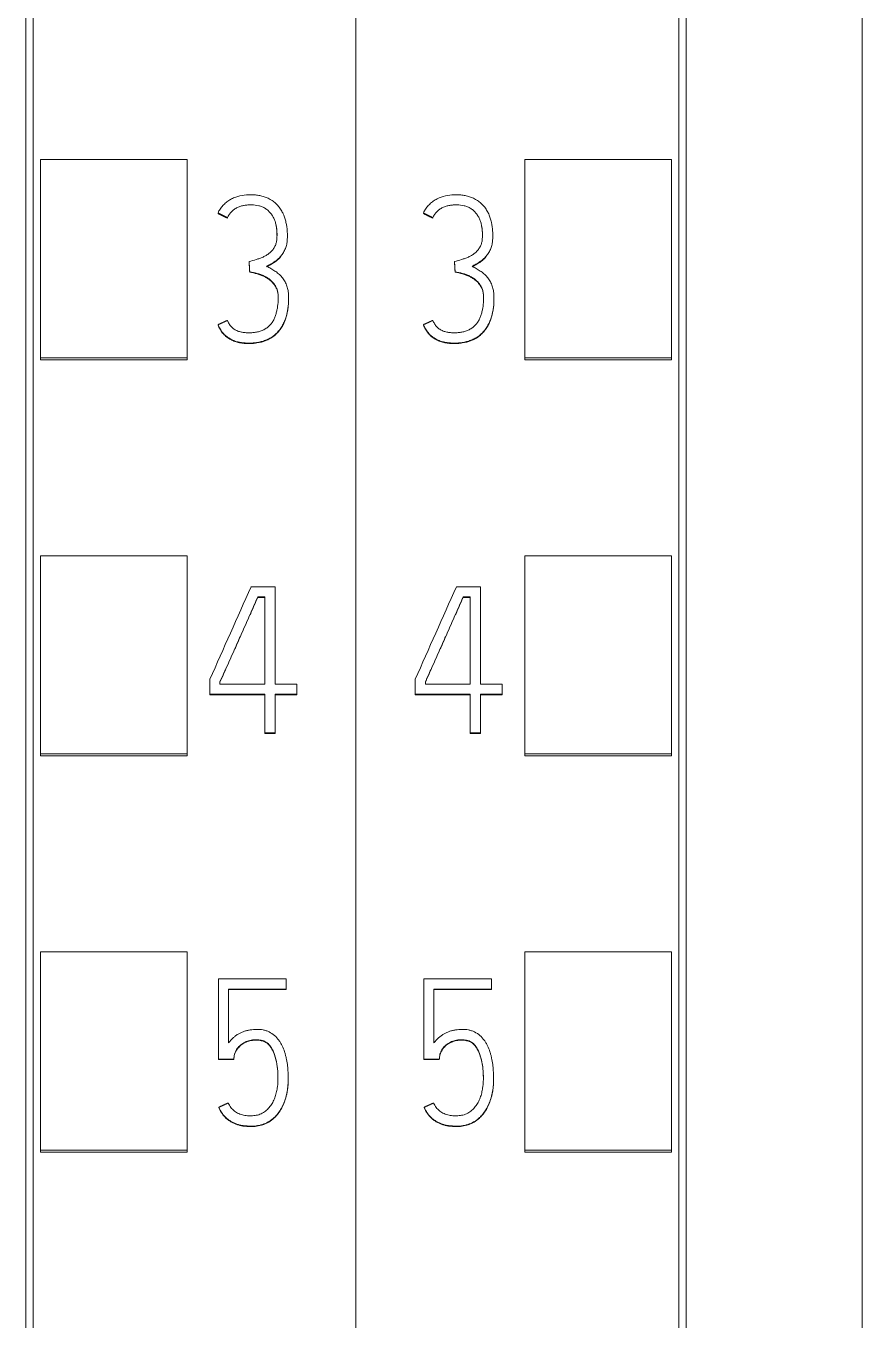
# Model space of a CAD drawing. Header units: millimetres. Extents: x 4134 to 7422, y 1400 to 3585.
# Drawn here: x 6107.75 to 6119.15, y 3324.84 to 3342.49 of the extents above; entities that cross this region are included whole.
import ezdxf

# ---------------------------------------------------------------- set-up
doc = ezdxf.new("R2010")
doc.units = ezdxf.units.MM
doc.layers.add('000-PI-Oprema', color=30, linetype='Continuous', lineweight=5)

# ---------------------------------------------------------------- blocks, each defined once
blk = doc.blocks.new('S7-1500 DQ HF - 6ES7522-1BL01-0AB0')
at = {"layer": '000-PI-Oprema', "color": 0, "linetype": 'ByBlock', "lineweight": 0}
for p, q in [((0, 134.681), (0, 21.262)), ((34.8, 134.681), (34.8, 21.262)), ((4.4, 132.4), (4.4, 23.585)), ((30.4, 23.585), (30.4, 132.4)), ((2.3, 112.178), (2.3, 114.881)), ((4.3, 114.881), (2.3, 114.881)), ((4.3, 112.178), (4.3, 114.881)), ((30.5, 112.178), (30.5, 114.881)), ((30.5, 114.881), (32.5, 114.881)), ((32.5, 112.178), (32.5, 114.881)), ((0.919, 114.15), (0.919, 114.144)), ((32.919, 114.15), (32.919, 114.144)), ((1.046, 114.087), (1.046, 114.081)), ((33.046, 114.087), (33.046, 114.081)), ((1.865, 113.833), (1.865, 113.839)), ((33.865, 113.833), (33.865, 113.839)), ((1.343, 113.487), (1.343, 113.481)), ((33.343, 113.487), (33.343, 113.481)), ((1.351, 113.349), (1.351, 113.343)), ((33.351, 113.349), (33.351, 113.343)), ((1.881, 112.982), (1.881, 112.989)), ((33.881, 112.982), (33.881, 112.989)), ((0.919, 112.628), (0.919, 112.622)), ((32.919, 112.628), (32.919, 112.622)), ((4.3, 112.178), (2.3, 112.178)), ((2.3, 112.149), (2.3, 112.178)), ((4.3, 112.149), (2.3, 112.149)), ((4.3, 112.149), (4.3, 112.178)), ((30.5, 112.149), (30.5, 112.178)), ((30.5, 112.178), (32.5, 112.178)), ((30.5, 112.149), (32.5, 112.149)), ((32.5, 112.149), (32.5, 112.178)), ((2.3, 106.777), (2.3, 109.479)), ((4.3, 109.479), (2.3, 109.479)), ((4.3, 106.777), (4.3, 109.479)), ((30.5, 106.777), (30.5, 109.479)), ((30.5, 109.479), (32.5, 109.479)), ((32.5, 106.777), (32.5, 109.479)), ((1.368, 109.054), (1.698, 109.054)), ((1.698, 109.054), (1.698, 107.727)), ((33.368, 109.054), (33.698, 109.054)), ((33.698, 109.054), (33.698, 107.727)), ((1.46, 108.916), (1.46, 108.909)), ((1.557, 108.916), (1.46, 108.916)), ((1.46, 108.909), (1.557, 108.909)), ((1.557, 107.727), (1.557, 108.916)), ((33.557, 108.916), (33.46, 108.916)), ((33.46, 108.916), (33.46, 108.909)), ((33.46, 108.909), (33.557, 108.909)), ((33.557, 107.727), (33.557, 108.916)), ((0.808, 107.589), (0.808, 107.794)), ((0.946, 107.763), (0.946, 107.727)), ((0.946, 107.727), (1.557, 107.727)), ((1.698, 107.727), (1.992, 107.727)), ((1.992, 107.727), (1.992, 107.589)), ((32.808, 107.589), (32.808, 107.794)), ((32.946, 107.763), (32.946, 107.727)), ((32.946, 107.727), (33.557, 107.727)), ((33.698, 107.727), (33.992, 107.727)), ((33.992, 107.727), (33.992, 107.589)), ((0.808, 107.589), (0.808, 107.583)), ((1.557, 107.589), (0.808, 107.589)), ((0.808, 107.583), (1.557, 107.583)), ((1.557, 107.062), (1.557, 107.589)), ((1.698, 107.589), (1.698, 107.062)), ((1.992, 107.589), (1.698, 107.589)), ((1.698, 107.583), (1.992, 107.583)), ((1.992, 107.589), (1.992, 107.583)), ((32.808, 107.589), (32.808, 107.583)), ((33.557, 107.589), (32.808, 107.589)), ((32.808, 107.583), (33.557, 107.583)), ((33.557, 107.062), (33.557, 107.589)), ((33.698, 107.589), (33.698, 107.062)), ((33.992, 107.589), (33.698, 107.589)), ((33.698, 107.583), (33.992, 107.583)), ((33.992, 107.589), (33.992, 107.583)), ((1.557, 107.062), (1.557, 107.055)), ((1.698, 107.062), (1.557, 107.062)), ((1.557, 107.055), (1.698, 107.055)), ((1.698, 107.062), (1.698, 107.055)), ((33.698, 107.062), (33.557, 107.062)), ((33.557, 107.062), (33.557, 107.055)), ((33.557, 107.055), (33.698, 107.055)), ((33.698, 107.062), (33.698, 107.055)), ((2.3, 106.749), (2.3, 106.777)), ((4.3, 106.777), (2.3, 106.777)), ((4.3, 106.749), (2.3, 106.749)), ((4.3, 106.749), (4.3, 106.777)), ((30.5, 106.777), (32.5, 106.777)), ((30.5, 106.749), (30.5, 106.777)), ((30.5, 106.749), (32.5, 106.749)), ((32.5, 106.749), (32.5, 106.777)), ((2.3, 101.375), (2.3, 104.078)), ((4.3, 104.078), (2.3, 104.078)), ((4.3, 101.375), (4.3, 104.078)), ((30.5, 101.375), (30.5, 104.078)), ((30.5, 104.078), (32.5, 104.078)), ((32.5, 101.375), (32.5, 104.078)), ((0.924, 103.71), (0.924, 102.615)), ((1.848, 103.71), (0.924, 103.71)), ((1.063, 102.836), (1.063, 103.571)), ((1.063, 103.571), (1.848, 103.571)), ((1.848, 103.565), (1.063, 103.565)), ((1.848, 103.571), (1.848, 103.71)), ((1.848, 103.571), (1.848, 103.565)), ((32.924, 103.71), (32.924, 102.615)), ((33.848, 103.71), (32.924, 103.71)), ((33.063, 102.836), (33.063, 103.571)), ((33.063, 103.571), (33.848, 103.571)), ((33.848, 103.565), (33.063, 103.565)), ((33.848, 103.571), (33.848, 103.71)), ((33.848, 103.571), (33.848, 103.565)), ((0.924, 102.615), (0.924, 102.609)), ((0.924, 102.615), (1.135, 102.615)), ((1.135, 102.609), (0.924, 102.609)), ((1.135, 102.615), (1.135, 102.609)), ((32.924, 102.615), (32.924, 102.609)), ((32.924, 102.615), (33.135, 102.615)), ((33.135, 102.609), (32.924, 102.609)), ((33.135, 102.615), (33.135, 102.609)), ((1.876, 102.351), (1.876, 102.357)), ((33.876, 102.351), (33.876, 102.357)), ((0.93, 101.96), (0.93, 101.954)), ((32.93, 101.96), (32.93, 101.954)), ((2.3, 101.349), (2.3, 101.375)), ((4.3, 101.375), (2.3, 101.375)), ((4.3, 101.349), (2.3, 101.349)), ((4.3, 101.349), (4.3, 101.375)), ((30.5, 101.349), (30.5, 101.375)), ((30.5, 101.375), (32.5, 101.375)), ((30.5, 101.349), (32.5, 101.349)), ((32.5, 101.349), (32.5, 101.375))]:
    blk.add_line(p, q, dxfattribs=at)
at = {"layer": '000-PI-Oprema', "color": 7, "linetype": 'Continuous', "lineweight": 13}
for centre, major_axis, ratio, start_param, end_param in [((-13.128, 13.496), (445.97, 1008.13), 0.023126, 1.486101, 1.487357), ((18.298, 9.663), (454.864, 1028.451), 0.023581, 1.484438, 1.485669)]:
    blk.add_ellipse(centre, major_axis=major_axis, ratio=ratio, start_param=start_param, end_param=end_param, dxfattribs=at)
at = {"layer": '000-PI-Oprema', "color": 0, "linetype": 'ByBlock', "lineweight": 0}
for points, knots in [([(4.5, 132.586), (4.5, 129.542), (4.5, 119.972), (4.5, 105.802), (4.5, 91.235), (4.5, 77.025), (4.5, 62.731), (4.5, 47.245), (4.5, 34.605), (4.5, 26.64), (4.5, 23.299)], [0, 0, 0, 0, 0.083934, 0.263736, 0.389889, 0.484142, 0.653794, 0.78188, 0.908517, 1, 1, 1, 1]), ([(30.3, 23.299), (30.3, 26.64), (30.3, 34.605), (30.3, 47.245), (30.3, 62.731), (30.3, 77.025), (30.3, 91.235), (30.3, 105.802), (30.3, 119.972), (30.3, 129.542), (30.3, 132.586)], [0, 0, 0, 0, 0.091483, 0.21812, 0.346206, 0.515858, 0.610111, 0.736264, 0.916066, 1, 1, 1, 1]), ([(6.9, 129.52), (6.9, 127.497), (6.9, 118.948), (6.9, 105.802), (6.9, 91.235), (6.9, 77.025), (6.9, 62.731), (6.9, 47.245), (6.9, 34.486), (6.9, 25.605), (6.9, 21.348), (6.9, 20.55)], [0, 0, 0, 0, 0.055935, 0.236292, 0.362833, 0.457376, 0.627551, 0.756032, 0.883059, 0.978086, 1, 1, 1, 1]), ([(1.582, 113.424), (1.6, 113.433), (1.617, 113.442), (1.652, 113.462), (1.669, 113.472), (1.694, 113.489), (1.702, 113.494), (1.718, 113.506), (1.726, 113.513), (1.741, 113.526), (1.748, 113.533), (1.762, 113.547), (1.769, 113.555), (1.789, 113.578), (1.801, 113.594), (1.816, 113.62), (1.821, 113.629), (1.83, 113.647), (1.834, 113.656), (1.845, 113.684), (1.851, 113.704), (1.859, 113.743), (1.861, 113.763), (1.864, 113.803), (1.865, 113.823), (1.865, 113.863), (1.864, 113.883), (1.86, 113.943), (1.854, 113.983), (1.841, 114.042), (1.836, 114.062), (1.824, 114.1), (1.81, 114.137), (1.791, 114.173), (1.77, 114.208), (1.758, 114.224), (1.733, 114.255), (1.712, 114.277), (1.689, 114.296), (1.673, 114.309), (1.665, 114.315), (1.622, 114.343), (1.586, 114.36), (1.538, 114.376), (1.528, 114.378), (1.508, 114.383), (1.479, 114.39), (1.429, 114.397), (1.388, 114.399), (1.348, 114.399), (1.328, 114.398), (1.267, 114.394), (1.228, 114.388), (1.18, 114.374), (1.17, 114.371), (1.151, 114.364), (1.141, 114.36), (1.113, 114.348), (1.078, 114.329), (1.045, 114.306), (1.021, 114.286), (1.013, 114.28), (0.999, 114.266), (0.992, 114.259), (0.971, 114.236), (0.959, 114.22), (0.942, 114.195), (0.937, 114.187), (0.927, 114.169), (0.923, 114.16), (0.919, 114.15)], [0, 0, 0, 0, 0.03125, 0.03125, 0.0625, 0.0625, 0.078125, 0.078125, 0.09375, 0.09375, 0.109375, 0.109375, 0.125, 0.125, 0.15625, 0.15625, 0.171875, 0.171875, 0.1875, 0.1875, 0.21875, 0.21875, 0.25, 0.25, 0.28125, 0.28125, 0.3125, 0.3125, 0.375, 0.375, 0.40625, 0.40625, 0.4375, 0.46875, 0.46875, 0.5, 0.5, 0.53125, 0.546875, 0.546875, 0.5625, 0.5625, 0.625, 0.625, 0.640625, 0.640625, 0.65625, 0.6875, 0.71875, 0.71875, 0.75, 0.75, 0.8125, 0.8125, 0.828125, 0.828125, 0.84375, 0.84375, 0.875, 0.90625, 0.90625, 0.921875, 0.921875, 0.9375, 0.9375, 0.96875, 0.96875, 0.984375, 0.984375, 1, 1, 1, 1]), ([(33.582, 113.424), (33.6, 113.433), (33.617, 113.442), (33.652, 113.462), (33.669, 113.472), (33.694, 113.489), (33.702, 113.494), (33.718, 113.506), (33.726, 113.513), (33.741, 113.526), (33.748, 113.533), (33.762, 113.547), (33.769, 113.555), (33.789, 113.578), (33.801, 113.594), (33.816, 113.62), (33.821, 113.629), (33.83, 113.647), (33.834, 113.656), (33.845, 113.684), (33.851, 113.704), (33.859, 113.743), (33.861, 113.763), (33.864, 113.803), (33.865, 113.823), (33.865, 113.863), (33.864, 113.883), (33.86, 113.943), (33.854, 113.983), (33.841, 114.042), (33.836, 114.062), (33.824, 114.1), (33.81, 114.137), (33.791, 114.173), (33.77, 114.208), (33.758, 114.224), (33.733, 114.255), (33.712, 114.277), (33.689, 114.296), (33.673, 114.309), (33.665, 114.315), (33.622, 114.343), (33.586, 114.36), (33.538, 114.376), (33.528, 114.378), (33.508, 114.383), (33.479, 114.39), (33.429, 114.397), (33.388, 114.399), (33.348, 114.399), (33.328, 114.398), (33.267, 114.394), (33.228, 114.388), (33.18, 114.374), (33.17, 114.371), (33.151, 114.364), (33.141, 114.36), (33.113, 114.348), (33.078, 114.329), (33.045, 114.306), (33.021, 114.286), (33.013, 114.28), (32.999, 114.266), (32.992, 114.259), (32.971, 114.236), (32.959, 114.22), (32.942, 114.195), (32.937, 114.187), (32.927, 114.169), (32.923, 114.16), (32.919, 114.15)], [0, 0, 0, 0, 0.03125, 0.03125, 0.0625, 0.0625, 0.078125, 0.078125, 0.09375, 0.09375, 0.109375, 0.109375, 0.125, 0.125, 0.15625, 0.15625, 0.171875, 0.171875, 0.1875, 0.1875, 0.21875, 0.21875, 0.25, 0.25, 0.28125, 0.28125, 0.3125, 0.3125, 0.375, 0.375, 0.40625, 0.40625, 0.4375, 0.46875, 0.46875, 0.5, 0.5, 0.53125, 0.546875, 0.546875, 0.5625, 0.5625, 0.625, 0.625, 0.640625, 0.640625, 0.65625, 0.6875, 0.71875, 0.71875, 0.75, 0.75, 0.8125, 0.8125, 0.828125, 0.828125, 0.84375, 0.84375, 0.875, 0.90625, 0.90625, 0.921875, 0.921875, 0.9375, 0.9375, 0.96875, 0.96875, 0.984375, 0.984375, 1, 1, 1, 1]), ([(1.046, 114.087), (1.054, 114.102), (1.062, 114.116), (1.08, 114.143), (1.091, 114.156), (1.108, 114.173), (1.114, 114.179), (1.127, 114.19), (1.133, 114.195), (1.146, 114.205), (1.153, 114.209), (1.167, 114.218), (1.175, 114.222), (1.197, 114.232), (1.213, 114.238), (1.245, 114.248), (1.261, 114.251), (1.293, 114.256), (1.31, 114.258), (1.343, 114.261), (1.359, 114.261), (1.409, 114.26), (1.442, 114.256), (1.482, 114.247), (1.49, 114.245), (1.506, 114.24), (1.514, 114.237), (1.537, 114.228), (1.552, 114.22), (1.573, 114.207), (1.58, 114.202), (1.593, 114.192), (1.599, 114.186), (1.617, 114.17), (1.628, 114.157), (1.644, 114.138), (1.649, 114.131), (1.658, 114.117), (1.671, 114.096), (1.682, 114.074), (1.694, 114.044), (1.7, 114.028), (1.709, 113.996), (1.712, 113.98), (1.72, 113.931), (1.723, 113.899), (1.724, 113.849), (1.723, 113.833), (1.722, 113.8), (1.721, 113.783), (1.717, 113.759), (1.715, 113.751), (1.711, 113.735), (1.708, 113.727), (1.7, 113.704), (1.692, 113.689), (1.679, 113.668), (1.674, 113.661), (1.664, 113.648), (1.659, 113.641), (1.648, 113.629), (1.642, 113.623), (1.63, 113.612), (1.624, 113.606), (1.604, 113.591), (1.59, 113.581), (1.562, 113.565), (1.548, 113.557), (1.517, 113.543), (1.502, 113.537), (1.47, 113.526), (1.455, 113.521), (1.407, 113.506), (1.375, 113.497), (1.343, 113.487)], [0, 0, 0, 0, 0.03125, 0.03125, 0.0625, 0.0625, 0.078125, 0.078125, 0.09375, 0.09375, 0.109375, 0.109375, 0.125, 0.125, 0.15625, 0.15625, 0.1875, 0.1875, 0.21875, 0.21875, 0.25, 0.25, 0.3125, 0.3125, 0.328125, 0.328125, 0.34375, 0.34375, 0.375, 0.375, 0.390625, 0.390625, 0.40625, 0.40625, 0.4375, 0.4375, 0.453125, 0.453125, 0.46875, 0.5, 0.5, 0.53125, 0.53125, 0.5625, 0.5625, 0.625, 0.625, 0.65625, 0.65625, 0.6875, 0.6875, 0.703125, 0.703125, 0.71875, 0.71875, 0.75, 0.75, 0.765625, 0.765625, 0.78125, 0.78125, 0.796875, 0.796875, 0.8125, 0.8125, 0.84375, 0.84375, 0.875, 0.875, 0.90625, 0.90625, 0.9375, 0.9375, 1, 1, 1, 1]), ([(33.046, 114.087), (33.054, 114.102), (33.062, 114.116), (33.08, 114.143), (33.091, 114.156), (33.108, 114.173), (33.114, 114.179), (33.127, 114.19), (33.133, 114.195), (33.146, 114.205), (33.153, 114.209), (33.167, 114.218), (33.175, 114.222), (33.197, 114.232), (33.213, 114.238), (33.245, 114.248), (33.261, 114.251), (33.293, 114.256), (33.31, 114.258), (33.343, 114.261), (33.359, 114.261), (33.409, 114.26), (33.442, 114.256), (33.482, 114.247), (33.49, 114.245), (33.506, 114.24), (33.514, 114.237), (33.537, 114.228), (33.552, 114.22), (33.573, 114.207), (33.58, 114.202), (33.593, 114.192), (33.599, 114.186), (33.617, 114.17), (33.628, 114.157), (33.644, 114.138), (33.649, 114.131), (33.658, 114.117), (33.671, 114.096), (33.682, 114.074), (33.694, 114.044), (33.7, 114.028), (33.709, 113.996), (33.712, 113.98), (33.72, 113.931), (33.723, 113.899), (33.724, 113.849), (33.723, 113.833), (33.722, 113.8), (33.721, 113.783), (33.717, 113.759), (33.715, 113.751), (33.711, 113.735), (33.708, 113.727), (33.7, 113.704), (33.692, 113.689), (33.679, 113.668), (33.674, 113.661), (33.664, 113.648), (33.659, 113.641), (33.648, 113.629), (33.642, 113.623), (33.63, 113.612), (33.624, 113.606), (33.604, 113.591), (33.59, 113.581), (33.562, 113.565), (33.548, 113.557), (33.517, 113.543), (33.502, 113.537), (33.47, 113.526), (33.455, 113.521), (33.407, 113.506), (33.375, 113.497), (33.343, 113.487)], [0, 0, 0, 0, 0.03125, 0.03125, 0.0625, 0.0625, 0.078125, 0.078125, 0.09375, 0.09375, 0.109375, 0.109375, 0.125, 0.125, 0.15625, 0.15625, 0.1875, 0.1875, 0.21875, 0.21875, 0.25, 0.25, 0.3125, 0.3125, 0.328125, 0.328125, 0.34375, 0.34375, 0.375, 0.375, 0.390625, 0.390625, 0.40625, 0.40625, 0.4375, 0.4375, 0.453125, 0.453125, 0.46875, 0.5, 0.5, 0.53125, 0.53125, 0.5625, 0.5625, 0.625, 0.625, 0.65625, 0.65625, 0.6875, 0.6875, 0.703125, 0.703125, 0.71875, 0.71875, 0.75, 0.75, 0.765625, 0.765625, 0.78125, 0.78125, 0.796875, 0.796875, 0.8125, 0.8125, 0.84375, 0.84375, 0.875, 0.875, 0.90625, 0.90625, 0.9375, 0.9375, 1, 1, 1, 1]), ([(1.723, 113.844), (1.723, 113.848), (1.723, 113.852), (1.723, 113.889), (1.721, 113.922), (1.714, 113.965), (1.711, 113.976), (1.709, 113.987)], [0, 0, 0, 0, 0.087818, 0.087818, 0.771228, 0.771228, 1, 1, 1, 1]), ([(33.723, 113.844), (33.723, 113.848), (33.723, 113.852), (33.723, 113.889), (33.721, 113.922), (33.714, 113.965), (33.711, 113.976), (33.709, 113.987)], [0, 0, 0, 0, 0.087818, 0.087818, 0.771228, 0.771228, 1, 1, 1, 1]), ([(1.77, 113.55), (1.759, 113.537), (1.747, 113.526), (1.727, 113.508), (1.719, 113.501), (1.703, 113.489), (1.695, 113.483), (1.67, 113.466), (1.652, 113.456), (1.618, 113.436), (1.6, 113.427), (1.582, 113.418)], [0, 0, 0, 0, 0.218648, 0.218648, 0.348874, 0.348874, 0.479099, 0.479099, 0.739549, 0.739549, 1, 1, 1, 1]), ([(33.77, 113.55), (33.759, 113.537), (33.747, 113.526), (33.727, 113.508), (33.719, 113.501), (33.703, 113.489), (33.695, 113.483), (33.67, 113.466), (33.652, 113.456), (33.618, 113.436), (33.6, 113.427), (33.582, 113.418)], [0, 0, 0, 0, 0.218648, 0.218648, 0.348874, 0.348874, 0.479099, 0.479099, 0.739549, 0.739549, 1, 1, 1, 1]), ([(0.919, 112.628), (0.927, 112.609), (0.937, 112.59), (0.958, 112.554), (0.969, 112.536), (0.989, 112.511), (0.996, 112.503), (1.011, 112.488), (1.018, 112.481), (1.042, 112.461), (1.06, 112.449), (1.087, 112.433), (1.096, 112.428), (1.115, 112.419), (1.125, 112.415), (1.154, 112.403), (1.174, 112.397), (1.215, 112.387), (1.236, 112.383), (1.278, 112.379), (1.299, 112.377), (1.341, 112.377), (1.362, 112.377), (1.404, 112.379), (1.425, 112.381), (1.456, 112.386), (1.467, 112.388), (1.487, 112.392), (1.497, 112.394), (1.528, 112.402), (1.548, 112.408), (1.577, 112.42), (1.587, 112.424), (1.606, 112.433), (1.616, 112.438), (1.643, 112.453), (1.661, 112.465), (1.694, 112.49), (1.709, 112.504), (1.739, 112.534), (1.753, 112.55), (1.778, 112.584), (1.789, 112.601), (1.804, 112.629), (1.809, 112.638), (1.818, 112.657), (1.822, 112.667), (1.842, 112.716), (1.854, 112.756), (1.867, 112.817), (1.87, 112.837), (1.876, 112.879), (1.878, 112.9), (1.881, 112.942), (1.881, 112.962), (1.881, 113.004), (1.881, 113.025), (1.878, 113.066), (1.875, 113.087), (1.869, 113.118), (1.866, 113.128), (1.86, 113.149), (1.856, 113.159), (1.845, 113.188), (1.836, 113.207), (1.82, 113.235), (1.815, 113.244), (1.802, 113.261), (1.796, 113.269), (1.775, 113.294), (1.76, 113.308), (1.728, 113.336), (1.71, 113.348), (1.674, 113.371), (1.656, 113.382), (1.619, 113.404), (1.601, 113.414), (1.582, 113.424)], [0, 0, 0, 0, 0.03125, 0.03125, 0.0625, 0.0625, 0.078125, 0.078125, 0.09375, 0.09375, 0.125, 0.125, 0.140625, 0.140625, 0.15625, 0.15625, 0.1875, 0.1875, 0.21875, 0.21875, 0.25, 0.25, 0.28125, 0.28125, 0.3125, 0.3125, 0.328125, 0.328125, 0.34375, 0.34375, 0.375, 0.375, 0.390625, 0.390625, 0.40625, 0.40625, 0.4375, 0.4375, 0.46875, 0.46875, 0.5, 0.5, 0.53125, 0.53125, 0.546875, 0.546875, 0.5625, 0.5625, 0.625, 0.625, 0.65625, 0.65625, 0.6875, 0.6875, 0.71875, 0.71875, 0.75, 0.75, 0.78125, 0.78125, 0.796875, 0.796875, 0.8125, 0.8125, 0.84375, 0.84375, 0.859375, 0.859375, 0.875, 0.875, 0.90625, 0.90625, 0.9375, 0.9375, 0.96875, 0.96875, 1, 1, 1, 1]), ([(1.351, 113.349), (1.386, 113.344), (1.419, 113.336), (1.469, 113.322), (1.485, 113.317), (1.517, 113.305), (1.533, 113.298), (1.556, 113.287), (1.564, 113.283), (1.579, 113.274), (1.587, 113.27), (1.608, 113.256), (1.622, 113.246), (1.642, 113.229), (1.648, 113.223), (1.661, 113.211), (1.666, 113.204), (1.683, 113.184), (1.693, 113.17), (1.706, 113.148), (1.71, 113.14), (1.717, 113.125), (1.721, 113.117), (1.729, 113.092), (1.733, 113.076), (1.738, 113.042), (1.739, 113.024), (1.74, 112.99), (1.74, 112.973), (1.737, 112.921), (1.733, 112.887), (1.725, 112.837), (1.721, 112.82), (1.713, 112.786), (1.708, 112.77), (1.697, 112.737), (1.691, 112.721), (1.68, 112.698), (1.676, 112.69), (1.667, 112.675), (1.662, 112.667), (1.638, 112.631), (1.615, 112.607), (1.58, 112.581), (1.572, 112.576), (1.557, 112.567), (1.55, 112.563), (1.527, 112.551), (1.511, 112.545), (1.477, 112.534), (1.461, 112.53), (1.427, 112.524), (1.393, 112.519), (1.358, 112.518), (1.323, 112.518), (1.306, 112.518), (1.272, 112.521), (1.254, 112.523), (1.221, 112.53), (1.204, 112.535), (1.171, 112.548), (1.156, 112.555), (1.134, 112.57), (1.127, 112.575), (1.114, 112.587), (1.108, 112.593), (1.096, 112.605), (1.091, 112.612), (1.08, 112.626), (1.075, 112.633), (1.061, 112.655), (1.053, 112.67), (1.046, 112.686)], [0, 0, 0, 0, 0.0625, 0.0625, 0.09375, 0.09375, 0.125, 0.125, 0.140625, 0.140625, 0.15625, 0.15625, 0.1875, 0.1875, 0.203125, 0.203125, 0.21875, 0.21875, 0.25, 0.25, 0.265625, 0.265625, 0.28125, 0.28125, 0.3125, 0.3125, 0.34375, 0.34375, 0.375, 0.375, 0.4375, 0.4375, 0.46875, 0.46875, 0.5, 0.5, 0.53125, 0.53125, 0.546875, 0.546875, 0.5625, 0.5625, 0.625, 0.625, 0.640625, 0.640625, 0.65625, 0.65625, 0.6875, 0.6875, 0.71875, 0.71875, 0.75, 0.78125, 0.78125, 0.8125, 0.8125, 0.84375, 0.84375, 0.875, 0.875, 0.90625, 0.90625, 0.921875, 0.921875, 0.9375, 0.9375, 0.953125, 0.953125, 0.96875, 0.96875, 1, 1, 1, 1]), ([(1.74, 112.985), (1.74, 112.991), (1.74, 112.996), (1.74, 113.01), (1.739, 113.018), (1.738, 113.035), (1.737, 113.044), (1.733, 113.07), (1.729, 113.086), (1.721, 113.111), (1.717, 113.119), (1.71, 113.134), (1.706, 113.142), (1.693, 113.164), (1.683, 113.178), (1.661, 113.205), (1.648, 113.217), (1.622, 113.24), (1.608, 113.25), (1.579, 113.268), (1.564, 113.277), (1.533, 113.292), (1.517, 113.299), (1.485, 113.31), (1.469, 113.316), (1.419, 113.33), (1.386, 113.337), (1.351, 113.343)], [0, 0, 0, 0, 0.026635, 0.026635, 0.070879, 0.070879, 0.115123, 0.115123, 0.20361, 0.20361, 0.247854, 0.247854, 0.292098, 0.292098, 0.380586, 0.380586, 0.469074, 0.469074, 0.557561, 0.557561, 0.646049, 0.646049, 0.734537, 0.734537, 0.823025, 0.823025, 1, 1, 1, 1]), ([(32.919, 112.628), (32.927, 112.609), (32.937, 112.59), (32.958, 112.554), (32.969, 112.536), (32.989, 112.511), (32.996, 112.503), (33.011, 112.488), (33.018, 112.481), (33.042, 112.461), (33.06, 112.449), (33.087, 112.433), (33.096, 112.428), (33.115, 112.419), (33.125, 112.415), (33.154, 112.403), (33.174, 112.397), (33.215, 112.387), (33.236, 112.383), (33.278, 112.379), (33.299, 112.377), (33.341, 112.377), (33.362, 112.377), (33.404, 112.379), (33.425, 112.381), (33.456, 112.386), (33.467, 112.388), (33.487, 112.392), (33.497, 112.394), (33.528, 112.402), (33.548, 112.408), (33.577, 112.42), (33.587, 112.424), (33.606, 112.433), (33.616, 112.438), (33.643, 112.453), (33.661, 112.465), (33.694, 112.49), (33.709, 112.504), (33.739, 112.534), (33.753, 112.55), (33.778, 112.584), (33.789, 112.601), (33.804, 112.629), (33.809, 112.638), (33.818, 112.657), (33.822, 112.667), (33.842, 112.716), (33.854, 112.756), (33.867, 112.817), (33.87, 112.837), (33.876, 112.879), (33.878, 112.9), (33.881, 112.942), (33.881, 112.962), (33.881, 113.004), (33.881, 113.025), (33.878, 113.066), (33.875, 113.087), (33.869, 113.118), (33.866, 113.128), (33.86, 113.149), (33.856, 113.159), (33.845, 113.188), (33.836, 113.207), (33.82, 113.235), (33.815, 113.244), (33.802, 113.261), (33.796, 113.269), (33.775, 113.294), (33.76, 113.308), (33.728, 113.336), (33.71, 113.348), (33.674, 113.371), (33.656, 113.382), (33.619, 113.404), (33.601, 113.414), (33.582, 113.424)], [0, 0, 0, 0, 0.03125, 0.03125, 0.0625, 0.0625, 0.078125, 0.078125, 0.09375, 0.09375, 0.125, 0.125, 0.140625, 0.140625, 0.15625, 0.15625, 0.1875, 0.1875, 0.21875, 0.21875, 0.25, 0.25, 0.28125, 0.28125, 0.3125, 0.3125, 0.328125, 0.328125, 0.34375, 0.34375, 0.375, 0.375, 0.390625, 0.390625, 0.40625, 0.40625, 0.4375, 0.4375, 0.46875, 0.46875, 0.5, 0.5, 0.53125, 0.53125, 0.546875, 0.546875, 0.5625, 0.5625, 0.625, 0.625, 0.65625, 0.65625, 0.6875, 0.6875, 0.71875, 0.71875, 0.75, 0.75, 0.78125, 0.78125, 0.796875, 0.796875, 0.8125, 0.8125, 0.84375, 0.84375, 0.859375, 0.859375, 0.875, 0.875, 0.90625, 0.90625, 0.9375, 0.9375, 0.96875, 0.96875, 1, 1, 1, 1]), ([(33.351, 113.349), (33.386, 113.344), (33.419, 113.336), (33.469, 113.322), (33.485, 113.317), (33.517, 113.305), (33.533, 113.298), (33.556, 113.287), (33.564, 113.283), (33.579, 113.274), (33.587, 113.27), (33.608, 113.256), (33.622, 113.246), (33.642, 113.229), (33.648, 113.223), (33.661, 113.211), (33.666, 113.204), (33.683, 113.184), (33.693, 113.17), (33.706, 113.148), (33.71, 113.14), (33.717, 113.125), (33.721, 113.117), (33.729, 113.092), (33.733, 113.076), (33.738, 113.042), (33.739, 113.024), (33.74, 112.99), (33.74, 112.973), (33.737, 112.921), (33.733, 112.887), (33.725, 112.837), (33.721, 112.82), (33.713, 112.786), (33.708, 112.77), (33.697, 112.737), (33.691, 112.721), (33.68, 112.698), (33.676, 112.69), (33.667, 112.675), (33.662, 112.667), (33.638, 112.631), (33.615, 112.607), (33.58, 112.581), (33.572, 112.576), (33.557, 112.567), (33.55, 112.563), (33.527, 112.551), (33.511, 112.545), (33.477, 112.534), (33.461, 112.53), (33.427, 112.524), (33.393, 112.519), (33.358, 112.518), (33.323, 112.518), (33.306, 112.518), (33.272, 112.521), (33.254, 112.523), (33.221, 112.53), (33.204, 112.535), (33.171, 112.548), (33.156, 112.555), (33.134, 112.57), (33.127, 112.575), (33.114, 112.587), (33.108, 112.593), (33.096, 112.605), (33.091, 112.612), (33.08, 112.626), (33.075, 112.633), (33.061, 112.655), (33.053, 112.67), (33.046, 112.686)], [0, 0, 0, 0, 0.0625, 0.0625, 0.09375, 0.09375, 0.125, 0.125, 0.140625, 0.140625, 0.15625, 0.15625, 0.1875, 0.1875, 0.203125, 0.203125, 0.21875, 0.21875, 0.25, 0.25, 0.265625, 0.265625, 0.28125, 0.28125, 0.3125, 0.3125, 0.34375, 0.34375, 0.375, 0.375, 0.4375, 0.4375, 0.46875, 0.46875, 0.5, 0.5, 0.53125, 0.53125, 0.546875, 0.546875, 0.5625, 0.5625, 0.625, 0.625, 0.640625, 0.640625, 0.65625, 0.65625, 0.6875, 0.6875, 0.71875, 0.71875, 0.75, 0.78125, 0.78125, 0.8125, 0.8125, 0.84375, 0.84375, 0.875, 0.875, 0.90625, 0.90625, 0.921875, 0.921875, 0.9375, 0.9375, 0.953125, 0.953125, 0.96875, 0.96875, 1, 1, 1, 1]), ([(33.732, 113.072), (33.73, 113.083), (33.727, 113.093), (33.721, 113.111), (33.717, 113.119), (33.71, 113.134), (33.706, 113.142), (33.693, 113.164), (33.683, 113.178), (33.661, 113.205), (33.648, 113.217), (33.622, 113.24), (33.608, 113.25), (33.579, 113.268), (33.564, 113.277), (33.533, 113.292), (33.517, 113.299), (33.485, 113.31), (33.469, 113.316), (33.419, 113.33), (33.386, 113.337), (33.351, 113.343)], [0, 0, 0, 0, 0.063427, 0.063427, 0.115459, 0.115459, 0.167491, 0.167491, 0.271554, 0.271554, 0.375618, 0.375618, 0.479682, 0.479682, 0.583745, 0.583745, 0.687809, 0.687809, 0.791873, 0.791873, 1, 1, 1, 1]), ([(1.881, 112.982), (1.881, 112.982), (1.881, 112.981), (1.881, 112.96), (1.881, 112.939), (1.878, 112.897), (1.876, 112.876), (1.871, 112.834), (1.867, 112.814), (1.855, 112.752), (1.843, 112.713), (1.824, 112.664), (1.82, 112.655), (1.811, 112.636), (1.806, 112.626), (1.791, 112.598), (1.78, 112.58), (1.755, 112.547), (1.741, 112.53), (1.719, 112.508), (1.712, 112.5), (1.696, 112.486), (1.688, 112.479), (1.663, 112.46), (1.646, 112.448), (1.618, 112.433), (1.609, 112.428), (1.59, 112.419), (1.58, 112.415), (1.531, 112.395), (1.49, 112.385), (1.427, 112.375), (1.406, 112.373), (1.364, 112.371), (1.343, 112.37), (1.301, 112.371), (1.28, 112.372), (1.248, 112.376), (1.238, 112.377), (1.217, 112.381), (1.206, 112.383), (1.175, 112.39), (1.155, 112.397), (1.126, 112.408), (1.116, 112.412), (1.097, 112.422), (1.088, 112.427), (1.06, 112.443), (1.043, 112.455), (1.019, 112.475), (1.011, 112.482), (0.996, 112.497), (0.989, 112.505), (0.969, 112.53), (0.958, 112.548), (0.937, 112.584), (0.927, 112.603), (0.919, 112.622)], [0, 0, 0, 0, 0.001389, 0.001389, 0.044807, 0.044807, 0.088225, 0.088225, 0.131643, 0.131643, 0.218479, 0.218479, 0.240188, 0.240188, 0.261896, 0.261896, 0.305314, 0.305314, 0.348732, 0.348732, 0.370441, 0.370441, 0.39215, 0.39215, 0.435568, 0.435568, 0.457277, 0.457277, 0.478986, 0.478986, 0.565821, 0.565821, 0.609239, 0.609239, 0.652657, 0.652657, 0.696075, 0.696075, 0.717784, 0.717784, 0.739493, 0.739493, 0.782911, 0.782911, 0.80462, 0.80462, 0.826329, 0.826329, 0.869746, 0.869746, 0.891455, 0.891455, 0.913164, 0.913164, 0.956582, 0.956582, 1, 1, 1, 1]), ([(33.876, 112.88), (33.875, 112.872), (33.874, 112.864), (33.871, 112.834), (33.867, 112.814), (33.855, 112.752), (33.843, 112.713), (33.824, 112.664), (33.82, 112.655), (33.811, 112.636), (33.806, 112.626), (33.791, 112.598), (33.78, 112.58), (33.755, 112.547), (33.741, 112.53), (33.719, 112.508), (33.712, 112.5), (33.696, 112.486), (33.688, 112.479), (33.663, 112.46), (33.646, 112.448), (33.618, 112.433), (33.609, 112.428), (33.59, 112.419), (33.58, 112.415), (33.531, 112.395), (33.49, 112.385), (33.427, 112.375), (33.406, 112.373), (33.364, 112.371), (33.343, 112.37), (33.301, 112.371), (33.28, 112.372), (33.248, 112.376), (33.238, 112.377), (33.217, 112.381), (33.206, 112.383), (33.175, 112.39), (33.155, 112.397), (33.126, 112.408), (33.116, 112.412), (33.097, 112.422), (33.088, 112.427), (33.06, 112.443), (33.043, 112.455), (33.019, 112.475), (33.011, 112.482), (32.996, 112.497), (32.989, 112.505), (32.969, 112.53), (32.958, 112.548), (32.937, 112.584), (32.927, 112.603), (32.919, 112.622)], [0, 0, 0, 0, 0.018898, 0.018898, 0.065617, 0.065617, 0.159055, 0.159055, 0.182415, 0.182415, 0.205774, 0.205774, 0.252494, 0.252494, 0.299213, 0.299213, 0.322572, 0.322572, 0.345932, 0.345932, 0.392651, 0.392651, 0.416011, 0.416011, 0.43937, 0.43937, 0.532809, 0.532809, 0.579528, 0.579528, 0.626247, 0.626247, 0.672966, 0.672966, 0.696326, 0.696326, 0.719685, 0.719685, 0.766404, 0.766404, 0.789764, 0.789764, 0.813123, 0.813123, 0.859843, 0.859843, 0.883202, 0.883202, 0.906562, 0.906562, 0.953281, 0.953281, 1, 1, 1, 1]), ([(1.46, 108.916), (1.449, 108.892), (1.439, 108.868), (1.417, 108.819), (1.407, 108.795), (1.375, 108.723), (1.354, 108.675), (1.311, 108.579), (1.29, 108.531), (1.247, 108.435), (1.226, 108.387), (1.183, 108.291), (1.162, 108.243), (1.119, 108.147), (1.097, 108.099), (1.055, 108.003), (1.033, 107.955), (1.001, 107.883), (0.99, 107.859), (0.974, 107.823), (0.968, 107.811), (0.958, 107.787), (0.952, 107.775), (0.946, 107.763)], [0, 0, 0, 0, 0.0625, 0.0625, 0.125, 0.125, 0.25, 0.25, 0.375, 0.375, 0.5, 0.5, 0.625, 0.625, 0.75, 0.75, 0.875, 0.875, 0.9375, 0.9375, 0.96875, 0.96875, 1, 1, 1, 1]), ([(0.946, 107.757), (0.952, 107.769), (0.958, 107.781), (0.968, 107.805), (0.974, 107.817), (0.99, 107.853), (1.001, 107.877), (1.033, 107.949), (1.055, 107.997), (1.097, 108.093), (1.119, 108.141), (1.162, 108.237), (1.183, 108.285), (1.226, 108.381), (1.247, 108.429), (1.29, 108.525), (1.311, 108.573), (1.354, 108.669), (1.375, 108.717), (1.407, 108.789), (1.417, 108.813), (1.439, 108.861), (1.449, 108.885), (1.46, 108.909)], [0, 0, 0, 0, 0.03125, 0.03125, 0.0625, 0.0625, 0.125, 0.125, 0.25, 0.25, 0.375, 0.375, 0.5, 0.5, 0.625, 0.625, 0.75, 0.75, 0.875, 0.875, 0.9375, 0.9375, 1, 1, 1, 1]), ([(33.46, 108.916), (33.449, 108.892), (33.439, 108.868), (33.417, 108.819), (33.407, 108.795), (33.375, 108.723), (33.354, 108.675), (33.311, 108.579), (33.29, 108.531), (33.247, 108.435), (33.226, 108.387), (33.183, 108.291), (33.162, 108.243), (33.119, 108.147), (33.097, 108.099), (33.055, 108.003), (33.033, 107.955), (33.001, 107.883), (32.99, 107.859), (32.974, 107.823), (32.968, 107.811), (32.958, 107.787), (32.952, 107.775), (32.946, 107.763)], [0, 0, 0, 0, 0.0625, 0.0625, 0.125, 0.125, 0.25, 0.25, 0.375, 0.375, 0.5, 0.5, 0.625, 0.625, 0.75, 0.75, 0.875, 0.875, 0.9375, 0.9375, 0.96875, 0.96875, 1, 1, 1, 1]), ([(32.946, 107.757), (32.952, 107.769), (32.958, 107.781), (32.968, 107.805), (32.974, 107.817), (32.99, 107.853), (33.001, 107.877), (33.033, 107.949), (33.055, 107.997), (33.097, 108.093), (33.119, 108.141), (33.162, 108.237), (33.183, 108.285), (33.226, 108.381), (33.247, 108.429), (33.29, 108.525), (33.311, 108.573), (33.354, 108.669), (33.375, 108.717), (33.407, 108.789), (33.417, 108.813), (33.439, 108.861), (33.449, 108.885), (33.46, 108.909)], [0, 0, 0, 0, 0.03125, 0.03125, 0.0625, 0.0625, 0.125, 0.125, 0.25, 0.25, 0.375, 0.375, 0.5, 0.5, 0.625, 0.625, 0.75, 0.75, 0.875, 0.875, 0.9375, 0.9375, 1, 1, 1, 1]), ([(0.93, 101.96), (0.942, 101.933), (0.956, 101.908), (0.98, 101.872), (0.988, 101.861), (1.007, 101.838), (1.018, 101.828), (1.039, 101.808), (1.05, 101.799), (1.074, 101.782), (1.085, 101.774), (1.11, 101.759), (1.123, 101.752), (1.15, 101.74), (1.163, 101.735), (1.191, 101.725), (1.205, 101.721), (1.233, 101.714), (1.248, 101.712), (1.277, 101.708), (1.291, 101.707), (1.313, 101.705), (1.32, 101.705), (1.335, 101.704), (1.342, 101.704), (1.364, 101.703), (1.379, 101.703), (1.408, 101.703), (1.423, 101.704), (1.452, 101.708), (1.466, 101.71), (1.495, 101.716), (1.51, 101.72), (1.551, 101.734), (1.578, 101.745), (1.617, 101.767), (1.629, 101.775), (1.653, 101.792), (1.664, 101.801), (1.686, 101.821), (1.697, 101.831), (1.717, 101.852), (1.727, 101.864), (1.753, 101.899), (1.769, 101.923), (1.79, 101.961), (1.797, 101.974), (1.809, 102.001), (1.815, 102.014), (1.831, 102.055), (1.84, 102.083), (1.855, 102.139), (1.861, 102.168), (1.867, 102.211), (1.869, 102.225), (1.872, 102.254), (1.873, 102.269), (1.876, 102.313), (1.876, 102.342), (1.875, 102.4), (1.873, 102.458), (1.868, 102.516), (1.86, 102.574), (1.855, 102.602), (1.846, 102.645), (1.842, 102.66), (1.835, 102.688), (1.83, 102.702), (1.817, 102.744), (1.806, 102.771), (1.786, 102.811), (1.779, 102.824), (1.765, 102.849), (1.757, 102.861), (1.731, 102.896), (1.712, 102.918), (1.667, 102.957), (1.643, 102.974), (1.603, 102.993), (1.589, 102.999), (1.561, 103.008), (1.547, 103.012), (1.518, 103.017), (1.503, 103.019), (1.474, 103.021), (1.459, 103.021), (1.429, 103.021), (1.415, 103.02), (1.386, 103.018), (1.371, 103.016), (1.342, 103.012), (1.328, 103.009), (1.299, 103.002), (1.285, 102.998), (1.257, 102.988), (1.243, 102.982), (1.217, 102.97), (1.204, 102.963), (1.179, 102.948), (1.166, 102.939), (1.143, 102.922), (1.132, 102.912), (1.11, 102.892), (1.1, 102.882), (1.081, 102.86), (1.071, 102.848), (1.063, 102.836)], [0, 0, 0, 0, 0.03125, 0.03125, 0.046875, 0.046875, 0.0625, 0.0625, 0.078125, 0.078125, 0.09375, 0.09375, 0.109375, 0.109375, 0.125, 0.125, 0.140625, 0.140625, 0.15625, 0.15625, 0.171875, 0.171875, 0.179688, 0.179688, 0.1875, 0.1875, 0.203125, 0.203125, 0.21875, 0.21875, 0.234375, 0.234375, 0.25, 0.25, 0.28125, 0.28125, 0.296875, 0.296875, 0.3125, 0.3125, 0.328125, 0.328125, 0.34375, 0.34375, 0.375, 0.375, 0.390625, 0.390625, 0.40625, 0.40625, 0.4375, 0.4375, 0.46875, 0.46875, 0.484375, 0.484375, 0.5, 0.5, 0.53125, 0.53125, 0.5625, 0.59375, 0.59375, 0.625, 0.625, 0.640625, 0.640625, 0.65625, 0.65625, 0.6875, 0.6875, 0.703125, 0.703125, 0.71875, 0.71875, 0.75, 0.75, 0.78125, 0.78125, 0.796875, 0.796875, 0.8125, 0.8125, 0.828125, 0.828125, 0.84375, 0.84375, 0.859375, 0.859375, 0.875, 0.875, 0.890625, 0.890625, 0.90625, 0.90625, 0.921875, 0.921875, 0.9375, 0.9375, 0.953125, 0.953125, 0.96875, 0.96875, 0.984375, 0.984375, 1, 1, 1, 1]), ([(1.135, 102.615), (1.136, 102.638), (1.139, 102.661), (1.148, 102.694), (1.152, 102.705), (1.161, 102.726), (1.166, 102.737), (1.178, 102.756), (1.185, 102.765), (1.2, 102.783), (1.208, 102.791), (1.225, 102.807), (1.234, 102.814), (1.253, 102.828), (1.263, 102.834), (1.283, 102.845), (1.293, 102.85), (1.314, 102.859), (1.325, 102.863), (1.359, 102.873), (1.381, 102.877), (1.416, 102.88), (1.428, 102.881), (1.451, 102.88), (1.462, 102.88), (1.485, 102.878), (1.497, 102.876), (1.514, 102.872), (1.519, 102.871), (1.53, 102.868), (1.536, 102.866), (1.552, 102.86), (1.563, 102.855), (1.582, 102.843), (1.592, 102.836), (1.609, 102.821), (1.617, 102.812), (1.632, 102.794), (1.638, 102.785), (1.657, 102.755), (1.667, 102.735), (1.685, 102.692), (1.693, 102.67), (1.712, 102.604), (1.721, 102.56), (1.73, 102.492), (1.732, 102.469), (1.735, 102.423), (1.736, 102.4), (1.737, 102.331), (1.735, 102.286), (1.726, 102.218), (1.723, 102.195), (1.715, 102.162), (1.712, 102.15), (1.706, 102.128), (1.703, 102.117), (1.692, 102.084), (1.683, 102.063), (1.667, 102.032), (1.662, 102.022), (1.65, 102.002), (1.644, 101.992), (1.623, 101.964), (1.609, 101.946), (1.584, 101.922), (1.575, 101.915), (1.557, 101.9), (1.547, 101.893), (1.528, 101.881), (1.517, 101.876), (1.496, 101.866), (1.486, 101.862), (1.452, 101.852), (1.429, 101.848), (1.395, 101.845), (1.383, 101.844), (1.36, 101.843), (1.348, 101.843), (1.313, 101.845), (1.29, 101.847), (1.257, 101.854), (1.245, 101.857), (1.223, 101.864), (1.212, 101.868), (1.18, 101.883), (1.161, 101.895), (1.133, 101.916), (1.124, 101.924), (1.108, 101.94), (1.092, 101.958), (1.08, 101.977), (1.068, 101.997), (1.062, 102.007), (1.057, 102.018)], [0, 0, 0, 0, 0.03125, 0.03125, 0.046875, 0.046875, 0.0625, 0.0625, 0.078125, 0.078125, 0.09375, 0.09375, 0.109375, 0.109375, 0.125, 0.125, 0.140625, 0.140625, 0.15625, 0.15625, 0.1875, 0.1875, 0.203125, 0.203125, 0.21875, 0.21875, 0.234375, 0.234375, 0.242187, 0.242187, 0.25, 0.25, 0.265625, 0.265625, 0.28125, 0.28125, 0.296875, 0.296875, 0.3125, 0.3125, 0.34375, 0.34375, 0.375, 0.375, 0.4375, 0.4375, 0.46875, 0.46875, 0.5, 0.5, 0.5625, 0.5625, 0.59375, 0.59375, 0.609375, 0.609375, 0.625, 0.625, 0.65625, 0.65625, 0.671875, 0.671875, 0.6875, 0.6875, 0.71875, 0.71875, 0.734375, 0.734375, 0.75, 0.75, 0.765625, 0.765625, 0.78125, 0.78125, 0.8125, 0.8125, 0.828125, 0.828125, 0.84375, 0.84375, 0.875, 0.875, 0.890625, 0.890625, 0.90625, 0.90625, 0.9375, 0.9375, 0.953125, 0.953125, 0.96875, 0.984375, 0.984375, 1, 1, 1, 1]), ([(1.736, 102.352), (1.736, 102.358), (1.736, 102.364), (1.736, 102.393), (1.735, 102.416), (1.732, 102.461), (1.73, 102.484), (1.724, 102.529), (1.721, 102.552), (1.712, 102.597), (1.706, 102.62), (1.696, 102.653), (1.692, 102.664), (1.685, 102.685), (1.681, 102.696), (1.667, 102.728), (1.657, 102.749), (1.639, 102.778), (1.632, 102.787), (1.617, 102.805), (1.609, 102.814), (1.592, 102.829), (1.583, 102.836), (1.563, 102.849), (1.553, 102.854), (1.531, 102.862), (1.52, 102.865), (1.497, 102.87), (1.486, 102.871), (1.463, 102.874), (1.451, 102.874), (1.428, 102.874), (1.417, 102.874), (1.393, 102.872), (1.382, 102.871), (1.359, 102.866), (1.337, 102.861), (1.315, 102.853), (1.294, 102.844), (1.283, 102.839), (1.253, 102.822), (1.234, 102.809), (1.209, 102.786), (1.201, 102.777), (1.186, 102.76), (1.179, 102.75), (1.166, 102.731), (1.161, 102.721), (1.152, 102.7), (1.148, 102.689), (1.142, 102.666), (1.14, 102.655), (1.137, 102.632), (1.136, 102.62), (1.135, 102.609)], [0, 0, 0, 0, 0.015899, 0.015899, 0.077406, 0.077406, 0.138912, 0.138912, 0.200418, 0.200418, 0.261925, 0.261925, 0.292678, 0.292678, 0.323431, 0.323431, 0.384937, 0.384937, 0.41569, 0.41569, 0.446443, 0.446443, 0.477197, 0.477197, 0.50795, 0.50795, 0.538703, 0.538703, 0.569456, 0.569456, 0.600209, 0.600209, 0.630962, 0.630962, 0.661715, 0.661715, 0.692469, 0.723222, 0.723222, 0.753975, 0.753975, 0.815481, 0.815481, 0.846234, 0.846234, 0.876987, 0.876987, 0.907741, 0.907741, 0.938494, 0.938494, 0.969247, 0.969247, 1, 1, 1, 1]), ([(32.93, 101.96), (32.942, 101.933), (32.956, 101.908), (32.98, 101.872), (32.988, 101.861), (33.007, 101.838), (33.018, 101.828), (33.039, 101.808), (33.05, 101.799), (33.074, 101.782), (33.085, 101.774), (33.11, 101.759), (33.123, 101.752), (33.15, 101.74), (33.163, 101.735), (33.191, 101.725), (33.205, 101.721), (33.233, 101.714), (33.248, 101.712), (33.277, 101.708), (33.291, 101.707), (33.313, 101.705), (33.32, 101.705), (33.335, 101.704), (33.342, 101.704), (33.364, 101.703), (33.379, 101.703), (33.408, 101.703), (33.423, 101.704), (33.452, 101.708), (33.466, 101.71), (33.495, 101.716), (33.51, 101.72), (33.551, 101.734), (33.578, 101.745), (33.617, 101.767), (33.629, 101.775), (33.653, 101.792), (33.664, 101.801), (33.686, 101.821), (33.697, 101.831), (33.717, 101.852), (33.727, 101.864), (33.753, 101.899), (33.769, 101.923), (33.79, 101.961), (33.797, 101.974), (33.809, 102.001), (33.815, 102.014), (33.831, 102.055), (33.84, 102.083), (33.855, 102.139), (33.861, 102.168), (33.867, 102.211), (33.869, 102.225), (33.872, 102.254), (33.873, 102.269), (33.876, 102.313), (33.876, 102.342), (33.875, 102.4), (33.873, 102.458), (33.868, 102.516), (33.86, 102.574), (33.855, 102.602), (33.846, 102.645), (33.842, 102.66), (33.835, 102.688), (33.83, 102.702), (33.817, 102.744), (33.806, 102.771), (33.786, 102.811), (33.779, 102.824), (33.765, 102.849), (33.757, 102.861), (33.731, 102.896), (33.712, 102.918), (33.667, 102.957), (33.643, 102.974), (33.603, 102.993), (33.589, 102.999), (33.561, 103.008), (33.547, 103.012), (33.518, 103.017), (33.503, 103.019), (33.474, 103.021), (33.459, 103.021), (33.429, 103.021), (33.415, 103.02), (33.386, 103.018), (33.371, 103.016), (33.342, 103.012), (33.328, 103.009), (33.299, 103.002), (33.285, 102.998), (33.257, 102.988), (33.243, 102.982), (33.217, 102.97), (33.204, 102.963), (33.179, 102.948), (33.166, 102.939), (33.143, 102.922), (33.132, 102.912), (33.11, 102.892), (33.1, 102.882), (33.081, 102.86), (33.071, 102.848), (33.063, 102.836)], [0, 0, 0, 0, 0.03125, 0.03125, 0.046875, 0.046875, 0.0625, 0.0625, 0.078125, 0.078125, 0.09375, 0.09375, 0.109375, 0.109375, 0.125, 0.125, 0.140625, 0.140625, 0.15625, 0.15625, 0.171875, 0.171875, 0.179688, 0.179688, 0.1875, 0.1875, 0.203125, 0.203125, 0.21875, 0.21875, 0.234375, 0.234375, 0.25, 0.25, 0.28125, 0.28125, 0.296875, 0.296875, 0.3125, 0.3125, 0.328125, 0.328125, 0.34375, 0.34375, 0.375, 0.375, 0.390625, 0.390625, 0.40625, 0.40625, 0.4375, 0.4375, 0.46875, 0.46875, 0.484375, 0.484375, 0.5, 0.5, 0.53125, 0.53125, 0.5625, 0.59375, 0.59375, 0.625, 0.625, 0.640625, 0.640625, 0.65625, 0.65625, 0.6875, 0.6875, 0.703125, 0.703125, 0.71875, 0.71875, 0.75, 0.75, 0.78125, 0.78125, 0.796875, 0.796875, 0.8125, 0.8125, 0.828125, 0.828125, 0.84375, 0.84375, 0.859375, 0.859375, 0.875, 0.875, 0.890625, 0.890625, 0.90625, 0.90625, 0.921875, 0.921875, 0.9375, 0.9375, 0.953125, 0.953125, 0.96875, 0.96875, 0.984375, 0.984375, 1, 1, 1, 1]), ([(33.135, 102.615), (33.136, 102.638), (33.139, 102.661), (33.148, 102.694), (33.152, 102.705), (33.161, 102.726), (33.166, 102.737), (33.178, 102.756), (33.185, 102.765), (33.2, 102.783), (33.208, 102.791), (33.225, 102.807), (33.234, 102.814), (33.253, 102.828), (33.263, 102.834), (33.283, 102.845), (33.293, 102.85), (33.314, 102.859), (33.325, 102.863), (33.359, 102.873), (33.381, 102.877), (33.416, 102.88), (33.428, 102.881), (33.451, 102.88), (33.462, 102.88), (33.485, 102.878), (33.497, 102.876), (33.514, 102.872), (33.519, 102.871), (33.53, 102.868), (33.536, 102.866), (33.552, 102.86), (33.563, 102.855), (33.582, 102.843), (33.592, 102.836), (33.609, 102.821), (33.617, 102.812), (33.632, 102.794), (33.638, 102.785), (33.657, 102.755), (33.667, 102.735), (33.685, 102.692), (33.693, 102.67), (33.712, 102.604), (33.721, 102.56), (33.73, 102.492), (33.732, 102.469), (33.735, 102.423), (33.736, 102.4), (33.737, 102.331), (33.735, 102.286), (33.726, 102.218), (33.723, 102.195), (33.715, 102.162), (33.712, 102.15), (33.706, 102.128), (33.703, 102.117), (33.692, 102.084), (33.683, 102.063), (33.667, 102.032), (33.662, 102.022), (33.65, 102.002), (33.644, 101.992), (33.623, 101.964), (33.609, 101.946), (33.584, 101.922), (33.575, 101.915), (33.557, 101.9), (33.547, 101.893), (33.528, 101.881), (33.517, 101.876), (33.496, 101.866), (33.486, 101.862), (33.452, 101.852), (33.429, 101.848), (33.395, 101.845), (33.383, 101.844), (33.36, 101.843), (33.348, 101.843), (33.313, 101.845), (33.29, 101.847), (33.257, 101.854), (33.245, 101.857), (33.223, 101.864), (33.212, 101.868), (33.18, 101.883), (33.161, 101.895), (33.133, 101.916), (33.124, 101.924), (33.108, 101.94), (33.092, 101.958), (33.08, 101.977), (33.068, 101.997), (33.062, 102.007), (33.057, 102.018)], [0, 0, 0, 0, 0.03125, 0.03125, 0.046875, 0.046875, 0.0625, 0.0625, 0.078125, 0.078125, 0.09375, 0.09375, 0.109375, 0.109375, 0.125, 0.125, 0.140625, 0.140625, 0.15625, 0.15625, 0.1875, 0.1875, 0.203125, 0.203125, 0.21875, 0.21875, 0.234375, 0.234375, 0.242187, 0.242187, 0.25, 0.25, 0.265625, 0.265625, 0.28125, 0.28125, 0.296875, 0.296875, 0.3125, 0.3125, 0.34375, 0.34375, 0.375, 0.375, 0.4375, 0.4375, 0.46875, 0.46875, 0.5, 0.5, 0.5625, 0.5625, 0.59375, 0.59375, 0.609375, 0.609375, 0.625, 0.625, 0.65625, 0.65625, 0.671875, 0.671875, 0.6875, 0.6875, 0.71875, 0.71875, 0.734375, 0.734375, 0.75, 0.75, 0.765625, 0.765625, 0.78125, 0.78125, 0.8125, 0.8125, 0.828125, 0.828125, 0.84375, 0.84375, 0.875, 0.875, 0.890625, 0.890625, 0.90625, 0.90625, 0.9375, 0.9375, 0.953125, 0.953125, 0.96875, 0.984375, 0.984375, 1, 1, 1, 1]), ([(33.736, 102.352), (33.736, 102.358), (33.736, 102.364), (33.736, 102.393), (33.735, 102.416), (33.732, 102.461), (33.73, 102.484), (33.724, 102.529), (33.721, 102.552), (33.712, 102.597), (33.706, 102.62), (33.696, 102.653), (33.692, 102.664), (33.685, 102.685), (33.681, 102.696), (33.667, 102.728), (33.657, 102.749), (33.639, 102.778), (33.632, 102.787), (33.617, 102.805), (33.609, 102.814), (33.592, 102.829), (33.583, 102.836), (33.563, 102.849), (33.553, 102.854), (33.531, 102.862), (33.52, 102.865), (33.497, 102.87), (33.486, 102.871), (33.463, 102.874), (33.451, 102.874), (33.428, 102.874), (33.417, 102.874), (33.393, 102.872), (33.382, 102.871), (33.359, 102.866), (33.337, 102.861), (33.315, 102.853), (33.294, 102.844), (33.283, 102.839), (33.253, 102.822), (33.234, 102.809), (33.209, 102.786), (33.201, 102.777), (33.186, 102.76), (33.179, 102.75), (33.166, 102.731), (33.161, 102.721), (33.152, 102.7), (33.148, 102.689), (33.142, 102.666), (33.14, 102.655), (33.137, 102.632), (33.136, 102.62), (33.135, 102.609)], [0, 0, 0, 0, 0.015899, 0.015899, 0.077406, 0.077406, 0.138912, 0.138912, 0.200418, 0.200418, 0.261925, 0.261925, 0.292678, 0.292678, 0.323431, 0.323431, 0.384937, 0.384937, 0.41569, 0.41569, 0.446443, 0.446443, 0.477197, 0.477197, 0.50795, 0.50795, 0.538703, 0.538703, 0.569456, 0.569456, 0.600209, 0.600209, 0.630962, 0.630962, 0.661715, 0.661715, 0.692469, 0.723222, 0.723222, 0.753975, 0.753975, 0.815481, 0.815481, 0.846234, 0.846234, 0.876987, 0.876987, 0.907741, 0.907741, 0.938494, 0.938494, 0.969247, 0.969247, 1, 1, 1, 1]), ([(1.876, 102.351), (1.876, 102.329), (1.875, 102.308), (1.873, 102.258), (1.871, 102.229), (1.865, 102.186), (1.862, 102.171), (1.857, 102.142), (1.853, 102.128), (1.843, 102.085), (1.834, 102.058), (1.813, 102.003), (1.801, 101.976), (1.774, 101.924), (1.758, 101.899), (1.732, 101.864), (1.723, 101.853), (1.703, 101.831), (1.693, 101.821), (1.66, 101.791), (1.637, 101.773), (1.599, 101.751), (1.586, 101.744), (1.559, 101.732), (1.545, 101.726), (1.504, 101.712), (1.475, 101.705), (1.431, 101.699), (1.417, 101.698), (1.387, 101.696), (1.372, 101.696), (1.343, 101.697), (1.329, 101.698), (1.299, 101.7), (1.285, 101.701), (1.255, 101.704), (1.241, 101.707), (1.212, 101.713), (1.198, 101.717), (1.17, 101.726), (1.156, 101.731), (1.129, 101.743), (1.116, 101.75), (1.09, 101.765), (1.078, 101.773), (1.054, 101.79), (1.042, 101.799), (1.02, 101.819), (1.01, 101.829), (0.991, 101.852), (0.982, 101.863), (0.956, 101.9), (0.942, 101.927), (0.93, 101.954)], [0, 0, 0, 0, 0.044434, 0.044434, 0.104157, 0.104157, 0.134018, 0.134018, 0.16388, 0.16388, 0.223602, 0.223602, 0.283325, 0.283325, 0.343048, 0.343048, 0.37291, 0.37291, 0.402771, 0.402771, 0.462494, 0.462494, 0.492355, 0.492355, 0.522217, 0.522217, 0.58194, 0.58194, 0.611801, 0.611801, 0.641663, 0.641663, 0.671524, 0.671524, 0.701386, 0.701386, 0.731247, 0.731247, 0.761108, 0.761108, 0.79097, 0.79097, 0.820831, 0.820831, 0.850693, 0.850693, 0.880554, 0.880554, 0.910416, 0.910416, 0.940277, 0.940277, 1, 1, 1, 1]), ([(33.876, 102.351), (33.876, 102.329), (33.875, 102.308), (33.873, 102.258), (33.871, 102.229), (33.865, 102.186), (33.862, 102.171), (33.857, 102.142), (33.853, 102.128), (33.843, 102.085), (33.834, 102.058), (33.813, 102.003), (33.801, 101.976), (33.774, 101.924), (33.758, 101.899), (33.732, 101.864), (33.723, 101.853), (33.703, 101.831), (33.693, 101.821), (33.66, 101.791), (33.637, 101.773), (33.599, 101.751), (33.586, 101.744), (33.559, 101.732), (33.545, 101.726), (33.504, 101.712), (33.475, 101.705), (33.431, 101.699), (33.417, 101.698), (33.387, 101.696), (33.372, 101.696), (33.343, 101.697), (33.329, 101.698), (33.299, 101.7), (33.285, 101.701), (33.255, 101.704), (33.241, 101.707), (33.212, 101.713), (33.198, 101.717), (33.17, 101.726), (33.156, 101.731), (33.129, 101.743), (33.116, 101.75), (33.09, 101.765), (33.078, 101.773), (33.054, 101.79), (33.042, 101.799), (33.02, 101.819), (33.01, 101.829), (32.991, 101.852), (32.982, 101.863), (32.956, 101.9), (32.942, 101.927), (32.93, 101.954)], [0, 0, 0, 0, 0.044434, 0.044434, 0.104157, 0.104157, 0.134018, 0.134018, 0.16388, 0.16388, 0.223602, 0.223602, 0.283325, 0.283325, 0.343048, 0.343048, 0.37291, 0.37291, 0.402771, 0.402771, 0.462494, 0.462494, 0.492355, 0.492355, 0.522217, 0.522217, 0.58194, 0.58194, 0.611801, 0.611801, 0.641663, 0.641663, 0.671524, 0.671524, 0.701386, 0.701386, 0.731247, 0.731247, 0.761108, 0.761108, 0.79097, 0.79097, 0.820831, 0.820831, 0.850693, 0.850693, 0.880554, 0.880554, 0.910416, 0.910416, 0.940277, 0.940277, 1, 1, 1, 1])]:
    blk.add_open_spline(points, degree=3, knots=knots, dxfattribs=at)
for points, weights in [([(0.919, 114.15), (0.983, 114.118), (1.046, 114.087)], [0.49999993993, 0.50000006007, 0.49999993993]), ([(32.919, 114.15), (32.983, 114.118), (33.046, 114.087)], [0.500000020044, 0.499999979956, 0.500000020044]), ([(1.046, 114.081), (0.983, 114.112), (0.919, 114.144)], [0.500000022586, 0.499999977414, 0.500000022586]), ([(33.046, 114.081), (32.983, 114.112), (32.919, 114.144)], [0.499999942619, 0.500000057381, 0.499999942619]), ([(1.343, 113.487), (1.347, 113.418), (1.351, 113.349)], [0.500000003699, 0.499999996301, 0.500000003699]), ([(1.351, 113.343), (1.347, 113.412), (1.343, 113.481)], [0.500000017975, 0.499999982025, 0.500000017975]), ([(33.343, 113.487), (33.347, 113.418), (33.351, 113.349)], [0.499999997994, 0.500000002006, 0.499999997994]), ([(33.351, 113.343), (33.347, 113.412), (33.343, 113.481)], [0.500000006232, 0.499999993768, 0.500000006232]), ([(1.046, 112.686), (0.983, 112.657), (0.919, 112.628)], [0.500000270055, 0.499999729945, 0.500000270055]), ([(33.046, 112.686), (32.983, 112.657), (32.919, 112.628)], [0.499999993528, 0.500000006472, 0.499999993528]), ([(1.057, 102.018), (0.994, 101.989), (0.93, 101.96)], [0.50000009323, 0.49999990677, 0.50000009323]), ([(33.057, 102.018), (32.994, 101.989), (32.93, 101.96)], [0.499999767523, 0.500000232477, 0.499999767523])]:
    blk.add_rational_spline(points, weights, degree=2, dxfattribs=at)

msp = doc.modelspace()

# ---------------------------------------------------------------- block references
at = {"layer": '000-PI-Oprema', "color": 0, "linetype": 'ByBlock', "lineweight": 0}
for p in [(6077.448, 3225.785), (6112.248, 3225.785)]:
    msp.add_blockref('S7-1500 DQ HF - 6ES7522-1BL01-0AB0', p, dxfattribs=at)

doc.saveas('drawing.dxf')
